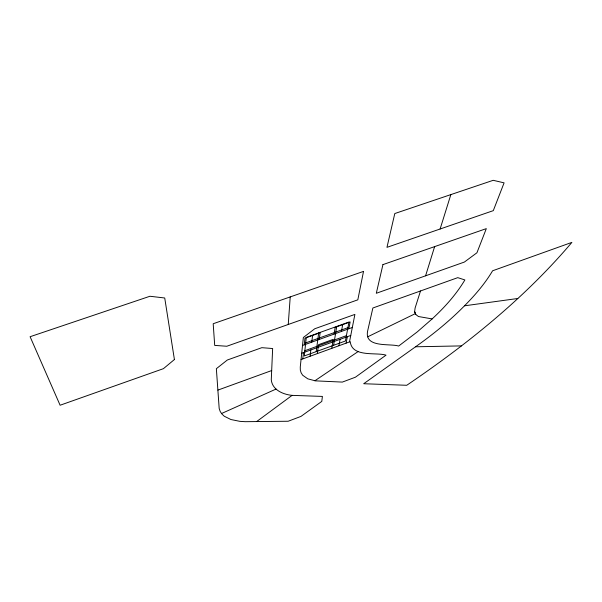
<?xml version="1.0" encoding="UTF-8"?>
<svg xmlns="http://www.w3.org/2000/svg" width="602" height="602" viewBox="0 0 602 602"><rect width="100%" height="100%" fill="white"/><g stroke="black" fill="none" stroke-linecap="round" stroke-linejoin="round"><path stroke-width="0.9" d="M288.245 324.478L290.224 296.899M301.045 359.529L300.27 367.032L300.323 370.102L301.15 372.834L302.663 375.227L307.772 378.824L315.328 380.848L342.342 382.089L355.413 377.206L386.025 355.157C376.25 352.019 351.937 357.693 350.244 341.635L301.045 359.529L303.348 337.504L314.741 328.767L354.894 314.41L349.491 341.913M302.798 358.897L303.461 352.606M304.281 344.841L304.988 338.173L320.144 332.725L319.233 339.445M310.075 356.249L310.835 349.935M311.776 342.139L312.581 335.449M316.208 351.621L318.676 332.929M432.131 318.925L417.291 331.875L398.637 346.06C390.149 343.26 364.383 348.204 367.574 331.258L372.871 307.998L457.768 277.65L464.879 279.945C456.15 294.596 444.607 307.374 432.131 318.925L418.435 316.517L415.786 314.5L414.627 311.64L415.109 308.013L420.505 290.969M317.329 353.607L318.533 344.69L333.23 339.362L331.77 348.347M334.087 334.08L335.194 327.315L350.146 321.935L348.844 328.752M333.628 345.292L336.751 326.434M338.949 345.736L340.085 339.325M341.484 331.409L342.681 324.621M346.112 343.125L347.339 336.691M425.584 275.814L434.629 246.609M440.115 228.993L450.853 194.604L493.196 180.314L504.092 182.85L493.294 210.647L386.966 247.347L394.792 213.544L450.853 194.604M464.503 305.808C449.574 321.017 432.921 334.471 415.561 346.79L363.691 383.73L406.741 385.28C467.114 344.382 524.598 298.178 571.9 242.38L492.602 270.78C484.934 283.685 475.046 295.176 464.503 305.808L517.818 298.487M256.618 421.588L292.105 395.371L322.401 396.409L321.792 401.406L300.97 416.403L288.162 421.249L245.172 421.686L239.905 421.347L230.905 419.526L224.23 416.208L221.867 413.98L220.159 411.392L219.181 408.465L216.359 368.695L227.3 360.026L261.832 347.678L272.646 348.528L271.276 379.779C272.262 389.968 283.196 394.498 292.105 395.371M314.891 380.757L358.265 351.47M367.641 336.834L415.433 313.589L414.627 311.64M221.581 413.499L276.055 389.065M301.707 353.246L350.763 335.449M217.909 390.104L271.675 370.554M305.696 342.907L347.903 327.676M302.52 345.48L352.328 327.496M304.853 350.725L346.406 335.66M415.561 346.79L461.463 345.894M415.433 313.589L415.786 314.5M306.29 337.383L304.281 355.955L345.397 341.01L348.964 322.04L306.29 337.383M363.525 271.389L357.821 299.826L226.803 346.248L214.703 345.405L213.191 323.733L363.525 271.389M382.932 264.617L376.31 293.279L464.383 262.058L476.934 252.772L486.311 228.625L382.932 264.617M174.414 359.529L163.428 368.665L60.102 405.236L30.1 336.714L149.936 296.259L164.73 297.99L174.414 359.529"/></g></svg>
